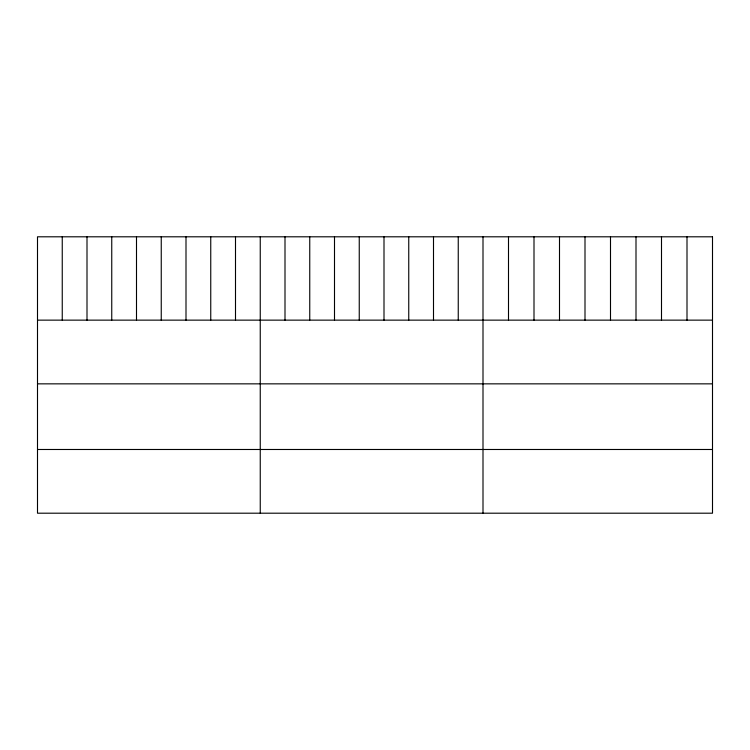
<?xml version="1.0" encoding="UTF-8"?>
<svg xmlns="http://www.w3.org/2000/svg" width="750" height="750" viewBox="0 0 750 750"><rect width="100%" height="100%" fill="white"/><g stroke="black" fill="none" stroke-linecap="round" stroke-linejoin="round"><path stroke-width="1.12" d="M37.5 320.138L712.5 320.138M37.5 383.85L712.5 383.85M37.5 449.484L712.5 449.484M687 236.803L687 320.138M661.5 236.803L661.5 320.138M636 236.803L636 320.138M610.5 236.803L610.5 320.138M585 236.803L585 320.138M559.5 236.803L559.5 320.138M534 236.803L534 320.138M508.5 236.803L508.5 320.138M483 236.803L483 513.197M458.25 236.803L458.25 320.138M433.5 236.803L433.5 320.138M408.75 236.803L408.75 320.138M384 236.803L384 320.138M359.25 236.803L359.25 320.138M334.5 236.803L334.5 320.138M309.75 236.803L309.75 320.138M285 236.803L285 320.138M260.25 236.803L260.25 513.197M235.5 236.803L235.5 320.138M210.75 236.803L210.75 320.138M186 236.803L186 320.138M161.25 236.803L161.25 320.138M136.5 236.803L136.5 320.138M111.75 236.803L111.75 320.138M87 236.803L87 320.138M62.25 236.803L62.25 320.138M712.5 236.803L37.5 236.803L37.5 513.197L712.5 513.197L712.5 236.803"/></g></svg>
